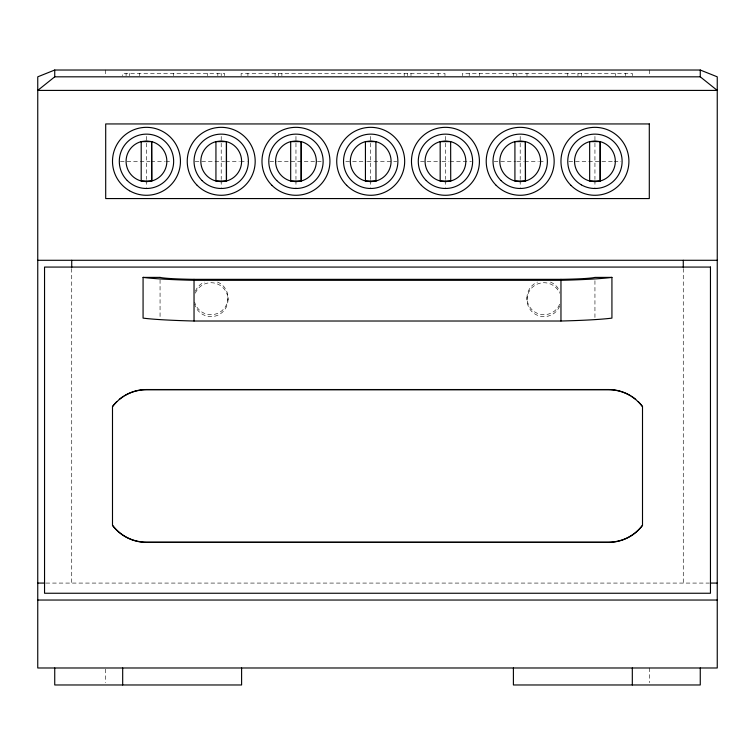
<?xml version="1.0" encoding="UTF-8"?>
<svg xmlns="http://www.w3.org/2000/svg" width="755" height="755" viewBox="0 0 755 755"><rect width="100%" height="100%" fill="white"/><g stroke="black" fill="none" stroke-linecap="round" stroke-linejoin="round"><path stroke-width="0.57" stroke-dasharray="3.77 2.83" d="M120.422 161.315L149.868 161.315M151 161.315L164.59 161.315M165.722 161.315L171.385 161.315M195.168 161.315L224.612 161.315M225.745 161.315L239.335 161.315M240.468 161.315L247.262 161.315M269.912 161.315L276.707 161.315M277.84 161.315L322.007 161.315M345.79 161.315L351.452 161.315M352.585 161.315L366.175 161.315M367.308 161.315L396.752 161.315M420.535 161.315L440.92 161.315M442.052 161.315L448.848 161.315M449.98 161.315L471.498 161.315M494.148 161.315L515.665 161.315M516.798 161.315L523.592 161.315M524.725 161.315L538.315 161.315M539.447 161.315L545.11 161.315M568.892 161.315L613.06 161.315M614.192 161.315L620.987 161.315M45.951 583.077L709.049 583.077M683.275 268.535L683.275 583.077M649.3 70.026L649.3 75.689M649.3 667.986L649.3 682.709M632.312 75.689L632.312 73.424L462.438 73.424L462.438 75.689M625.517 73.424L625.517 75.689M615.325 73.424L615.325 75.689M594.94 136.4L594.94 142.063M594.94 143.195L594.94 179.435M594.94 180.568L594.94 187.363M594.94 280.709L594.94 318.11M581.35 73.424L581.35 75.689M577.952 73.424L577.952 75.689M567.76 73.424L567.76 75.689M526.99 73.424L526.99 75.689M526.99 297.734L526.99 299.678M520.195 136.4L520.195 142.063M520.195 143.195L520.195 179.435M520.195 180.568L520.195 187.363M516.798 73.424L516.798 75.689M513.4 73.424L513.4 75.689M479.425 73.424L479.425 75.689M469.232 73.424L469.232 75.689M445.45 136.4L445.45 142.063M445.45 143.195L445.45 179.435M445.45 180.568L445.45 187.363M444.969 75.689L444.969 73.424L241.119 73.424L241.119 75.689M438.174 73.424L438.174 75.689M410.994 73.424L410.994 75.689M407.596 73.424L407.596 75.689M404.199 73.424L404.199 75.689M370.705 136.4L370.705 142.063M370.705 143.195L370.705 179.435M370.705 180.568L370.705 187.363M295.96 136.4L295.96 142.063M295.96 143.195L295.96 179.435M295.96 180.568L295.96 187.363M281.889 73.424L281.889 75.689M278.491 73.424L278.491 75.689M275.094 73.424L275.094 75.689M247.914 73.424L247.914 75.689M228.01 297.734L228.01 299.678M224.612 75.689L224.612 73.424L122.688 73.424L122.688 75.689M221.215 73.424L221.215 75.689M221.215 136.4L221.215 142.063M221.215 143.195L221.215 179.435M221.215 180.568L221.215 187.363M217.817 73.424L217.817 75.689M207.625 73.424L207.625 75.689M173.65 73.424L173.65 75.689M160.06 279.737L160.06 318.11M146.47 136.4L146.47 142.063M146.47 143.195L146.47 179.435M146.47 180.568L146.47 187.363M139.675 73.424L139.675 75.689M129.482 73.424L129.482 75.689M126.085 73.424L126.085 75.689M105.7 70.026L105.7 75.689M105.7 669.119L105.7 682.709M71.725 268.535L71.725 583.077M217.525 282.068A16.988 16.959 0 0 1 222.225 310.484A16.988 16.959 0 0 1 194.611 302.123M195.328 291.251A16.988 16.959 0 0 1 204.52 282.068M195.328 293.185A16.988 16.959 0 0 1 221.942 286.683A16.988 16.959 0 0 1 220.149 313.976A16.988 16.959 0 0 1 194.611 304.067M559.672 306.162A16.988 16.959 0 0 1 533.634 313.127A16.988 16.959 0 0 1 533.634 286.22A16.988 16.959 0 0 1 559.672 293.185M559.672 304.227A16.988 16.959 0 0 1 531.964 309.729A16.988 16.959 0 0 1 537.475 282.068M550.48 282.068A16.988 16.959 0 0 1 559.672 291.251"/><path stroke-width="1.13" d="M54.737 76.821L37.75 90.411L717.25 90.411L700.262 76.821L54.737 76.821L54.737 70.026L700.262 70.026L717.25 76.821L717.25 667.986L37.75 667.986L37.75 76.821L54.737 70.026M151.661 181.002L146.47 181.7L141.194 181.002L141.194 141.619L146.47 140.93L151.661 141.619L151.746 181.002L141.194 181.002A20.385 20.385 0 0 1 141.194 141.619L151.746 141.619A20.385 20.385 0 0 1 151.746 181.002L151.661 141.619M375.896 181.002L370.705 181.7L365.429 181.002L365.429 141.619L370.705 140.93L375.896 141.619L375.981 181.002L365.429 181.002A20.385 20.385 0 0 1 365.429 141.619L375.981 141.619A20.385 20.385 0 0 1 375.981 181.002M450.641 181.002L445.45 181.7L440.174 181.002L440.174 141.619L445.45 140.93L450.641 141.619L450.726 181.002L440.174 181.002A20.385 20.385 0 0 1 440.174 141.619L450.726 141.619A20.385 20.385 0 0 1 450.726 181.002M525.386 181.002L520.195 181.7L514.919 181.002A20.385 20.385 0 0 1 514.919 141.619L520.195 140.93L525.386 141.619L525.471 181.002L514.919 181.002L514.919 141.619L525.471 141.619A20.385 20.385 0 0 1 525.471 181.002L525.386 141.619M226.491 141.619L215.939 141.619L215.939 181.002L221.215 181.7L226.406 181.002L226.406 141.619L221.215 140.93L215.939 141.619A20.385 20.385 0 0 0 215.939 181.002L226.491 181.002L226.491 141.619A20.385 20.385 0 0 1 226.491 181.002M301.236 141.619L290.684 141.619L290.684 181.002L295.96 181.7L301.151 181.002L301.151 141.619L295.96 140.93L290.684 141.619A20.385 20.385 0 0 0 290.684 181.002L301.236 181.002L301.236 141.619A20.385 20.385 0 0 1 301.236 181.002M600.216 141.619L589.664 141.619A20.385 20.385 0 0 0 589.664 181.002L594.94 181.7L600.131 181.002L600.131 141.619L594.94 140.93L589.664 141.619L589.664 181.002L600.216 181.002L600.216 141.619A20.385 20.385 0 0 1 600.216 181.002M37.75 260.286L717.25 260.286M160.06 277.387L143.072 277.406A98.952 5.644 0 0 0 194.035 280.313L560.965 280.313A98.952 5.644 0 0 0 611.928 277.406M160.06 277.406A45.866 2.614 0 0 0 194.035 279.341L560.965 279.341A45.866 2.614 0 0 0 594.94 277.406L611.928 277.387L611.928 318.11A98.952 5.644 0 0 1 560.965 321.017L194.035 321.017A98.952 5.644 0 0 1 143.072 318.11L143.072 277.387M124.603 395.592A42.469 42.403 0 0 1 146.47 389.542L608.53 389.542A42.469 42.403 0 0 1 630.397 395.592M112.495 406.69A42.469 42.403 0 0 1 146.47 389.731L608.53 389.731A42.469 42.403 0 0 1 642.505 406.69M112.495 525.216A42.469 42.403 0 0 0 146.47 542.175L608.53 542.175A42.469 42.403 0 0 0 642.505 525.216M116.827 401.584A42.469 42.403 0 0 0 112.495 406.501L112.495 525.414A42.469 42.403 0 0 0 146.47 542.373L608.53 542.373A42.469 42.403 0 0 0 642.505 525.414L642.505 406.501A42.469 42.403 0 0 0 638.173 401.584M37.75 583.077L44.781 583.077M710.219 583.077L717.25 583.077M37.75 600.036L717.25 600.036M700.262 70.026L700.262 76.821M700.262 667.986L700.262 684.974L513.4 684.974L513.4 667.986M683.275 260.286L683.275 267.355M632.312 667.986L632.312 684.974M560.965 279.341L560.965 321.017M241.6 667.986L241.6 684.974L54.737 684.974L54.737 667.986M194.035 279.341L194.035 321.017M122.688 667.986L122.688 684.974M71.725 260.286L71.725 267.355M119.262 399.386A42.469 42.403 0 0 1 123.669 396.167M631.331 396.167A42.469 42.403 0 0 1 635.738 399.386M649.3 123.943L105.7 123.943L105.7 198.565L649.3 198.565L649.3 123.943M710.455 267.072L44.545 267.072L44.545 593.251L710.455 593.251L710.455 267.072M426.235 180.53A27.18 27.18 0 0 0 471.705 168.346A27.18 27.18 0 0 0 438.419 135.06A27.18 27.18 0 0 0 426.235 180.53M421.422 185.334A33.975 33.975 0 0 0 478.264 170.102A33.975 33.975 0 0 0 436.654 128.492A33.975 33.975 0 0 0 421.422 185.334M276.745 180.53A27.18 27.18 0 0 0 322.215 168.346A27.18 27.18 0 0 0 288.929 135.06A27.18 27.18 0 0 0 276.745 180.53M271.932 185.334A33.975 33.975 0 0 0 328.774 170.102A33.975 33.975 0 0 0 287.164 128.492A33.975 33.975 0 0 0 271.932 185.334M127.255 180.53A27.18 27.18 0 0 0 172.725 168.346A27.18 27.18 0 0 0 139.439 135.06A27.18 27.18 0 0 0 127.255 180.53M129.482 190.732A33.975 33.975 0 0 0 180.445 161.315A33.975 33.975 0 0 0 129.482 131.889A33.975 33.975 0 0 0 129.482 190.732M500.98 180.53A27.18 27.18 0 0 0 546.45 168.346A27.18 27.18 0 0 0 513.164 135.06A27.18 27.18 0 0 0 500.98 180.53M496.167 185.334A33.975 33.975 0 0 0 553.009 170.102A33.975 33.975 0 0 0 511.399 128.492A33.975 33.975 0 0 0 496.167 185.334M202 180.53A27.18 27.18 0 0 0 247.47 168.346A27.18 27.18 0 0 0 214.184 135.06A27.18 27.18 0 0 0 202 180.53M197.187 185.334A33.975 33.975 0 0 0 254.029 170.102A33.975 33.975 0 0 0 212.419 128.492A33.975 33.975 0 0 0 197.187 185.334M581.35 184.852A27.18 27.18 0 0 0 622.12 161.315A27.18 27.18 0 0 0 581.35 137.769A27.18 27.18 0 0 0 581.35 184.852M570.912 185.334A33.975 33.975 0 0 0 627.754 170.102A33.975 33.975 0 0 0 586.144 128.492A33.975 33.975 0 0 0 570.912 185.334M351.49 180.53A27.18 27.18 0 0 0 396.96 168.346A27.18 27.18 0 0 0 363.674 135.06A27.18 27.18 0 0 0 351.49 180.53M346.677 185.334A33.975 33.975 0 0 0 403.519 170.102A33.975 33.975 0 0 0 361.909 128.492A33.975 33.975 0 0 0 346.677 185.334"/></g></svg>
